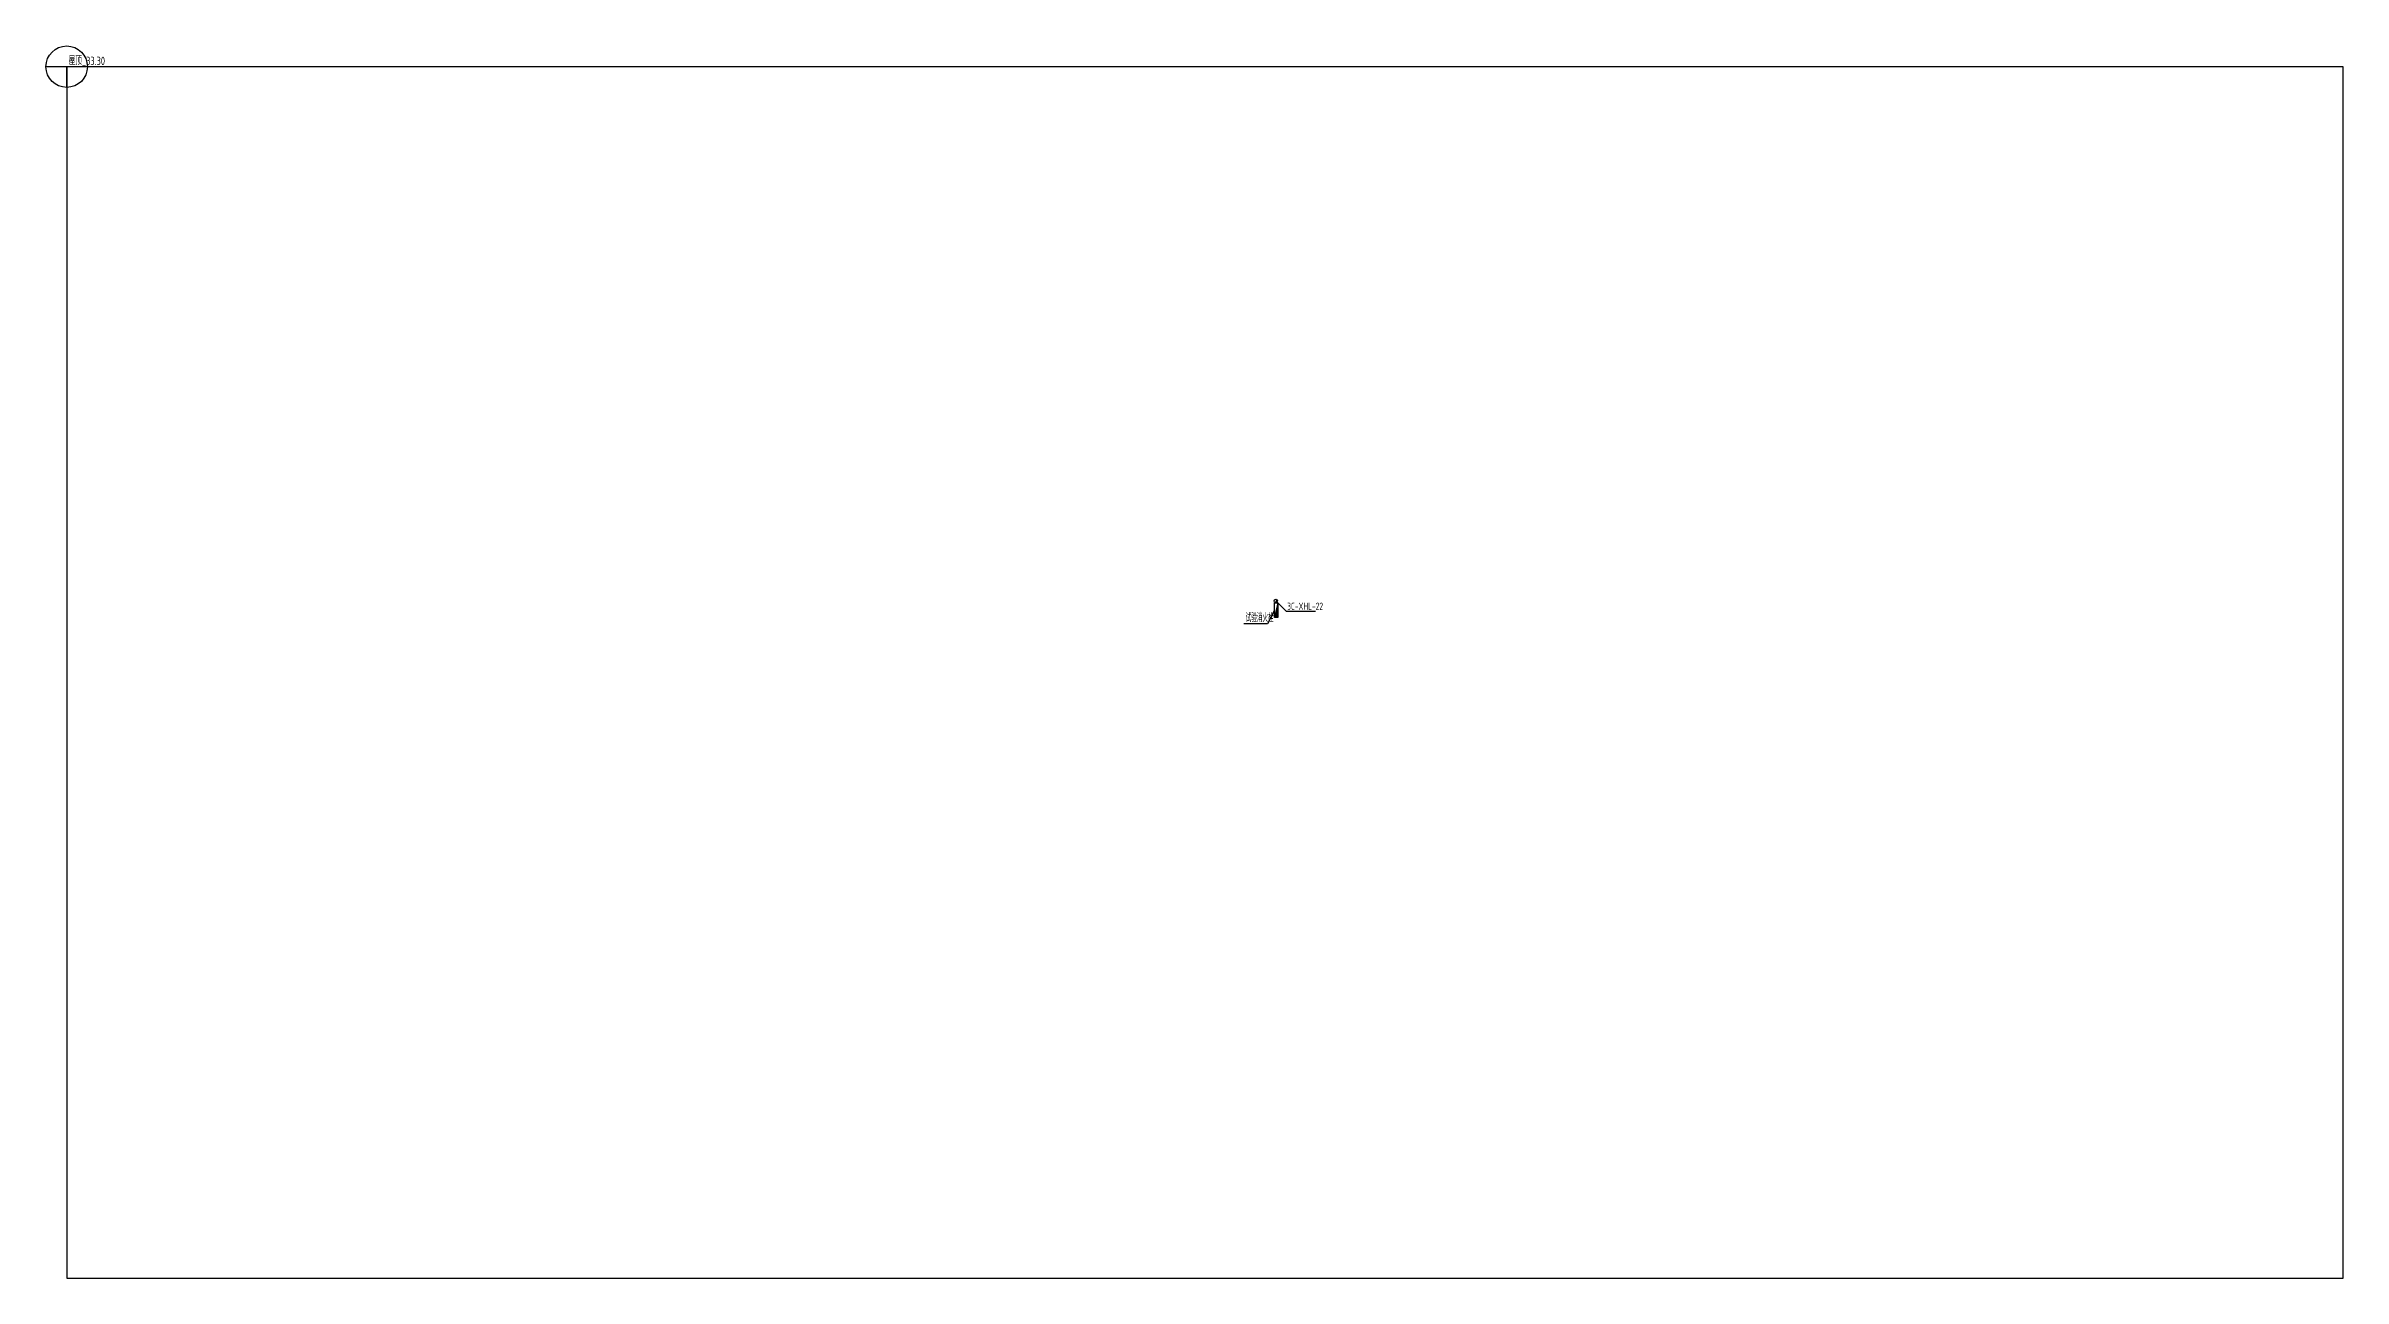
# Model space of a CAD drawing. Extents: x 18533 to 662708, y 11707 to 656991.
# Drawn here: x 551942 to 662708, y 597575 to 656991 of the extents above; entities that cross this region are included whole.
import ezdxf

# ---------------------------------------------------------------- set-up
doc = ezdxf.new("R2010")
doc.units = 0
doc.header["$LTSCALE"] = 1000
doc.layers.get('0').update_dxf_attribs({"linetype": 'CONTINUOUS'})
for name, color, linetype in [('DIM_消防', 3, 'CONTINUOUS'), ('EQUIP_消火栓', 7, 'CONTINUOUS'), ('S-Xh_注释', 3, 'CONTINUOUS'), ('VPIPE-消防', 1, 'CONTINUOUS')]:
    doc.layers.add(name, color=color, linetype=linetype)
doc.styles.add('_TWT_PIPEDN', font='GBENOR', dxfattribs={"width": 0.7, "height": 3.5, "bigfont": 'GBCBIG'})
doc.styles.add('_TWT_SERIAL', font='GBENOR', dxfattribs={"width": 0.7, "height": 3.5, "bigfont": 'GBCBIG'})
doc.styles.add('shui', font='gbenor.shx', dxfattribs={"width": 0.7, "height": 4, "bigfont": 'gbcbig.shx'})

# ---------------------------------------------------------------- blocks, each defined once
blk = doc.blocks.new('Floorbase')
for p, q in [((0, 0), (-1000, 0)), ((0, -1000), (0, 0))]:
    blk.add_line(p, q)
blk.add_circle((0, 0), 1000)
at = {"style": '_TWT_PIPEDN', "width": 0.8}
blk.add_attdef('Elevation', (92, 81), '', height=400, dxfattribs=at)
blk = doc.blocks.new('$TwtSys$00000434')
for p, q in [((-0.5, 0.5), (-0.5, -0.5)), ((-0.5, -0.5), (0.5, 0.5)), ((0.5, 0.5), (-0.5, 0.5)), ((0.5, -0.5), (0.5, 0.5)), ((-0.5, -0.5), (0.5, -0.5))]:
    blk.add_line(p, q)
blk.add_solid([(0.5, -0.5), (0.5, 0.5), (-0.5, -0.5)])

msp = doc.modelspace()

# ---------------------------------------------------------------- linework, layer by layer
at = {"layer": 'DIM_消防'}
for p, q in [((611181, 629781), (610851, 629131)), ((611241, 630231), (611745, 629727)), ((611745, 629727), (613161, 629727)), ((610851, 629131), (609712, 629131))]:
    msp.add_line(p, q, dxfattribs=at)
at = {"layer": 'S-Xh_注释'}
msp.add_lwpolyline([(552942, 597575), (662708, 597575), (662708, 655991), (552942, 655991)], close=True, dxfattribs=at)
at = {"layer": 'VPIPE-消防'}
msp.add_circle((611241, 630231), 80, dxfattribs=at)

# ---------------------------------------------------------------- block references
at = {"layer": 'EQUIP_消火栓', "xscale": 700, "yscale": -160, "zscale": 700, "rotation": 270}
msp.add_blockref('$TwtSys$00000434', (611261, 629781), dxfattribs=at)
at = {"layer": 'S-Xh_注释', "color": 0}
msp.add_blockref('Floorbase', (552942, 655991), dxfattribs=at).add_auto_attribs({'Elevation': '屋顶_33.30'})

# ---------------------------------------------------------------- texts
at = {"layer": 'DIM_消防', "color": 7, "width": 0.7}
for s, height, style, p in [('试验消火栓', 385.8, 'shui', (609792, 629211)), ('3C-XHL-22', 350, '_TWT_SERIAL', (611793, 629797))]:
    msp.add_text(s, height=height, dxfattribs=dict(at, style=style)).set_placement(p)

doc.saveas('drawing.dxf')
